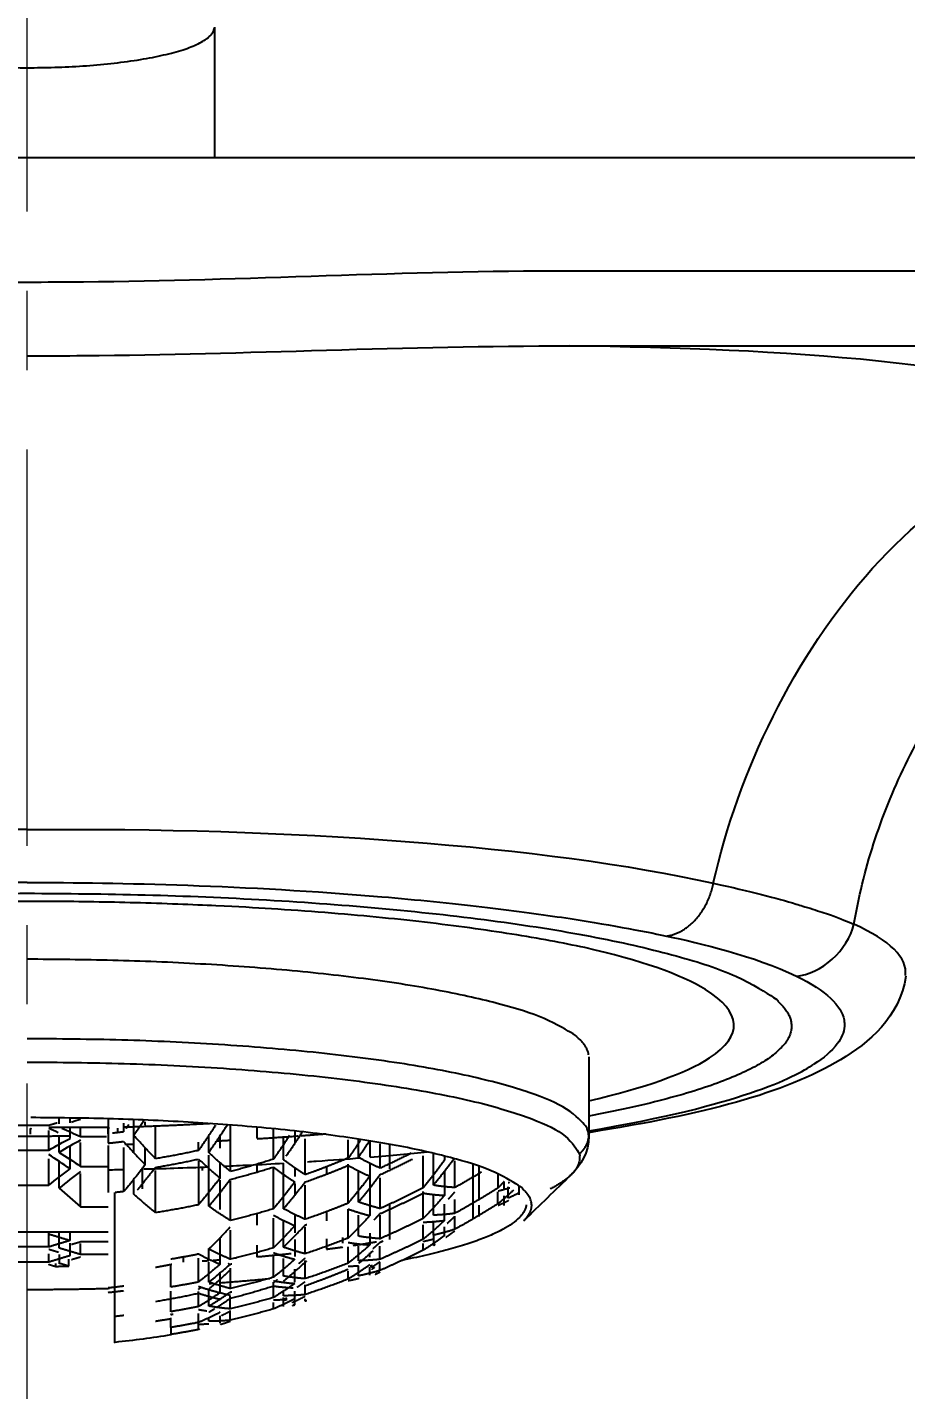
# Model space of a CAD drawing. Header units: millimetres. Extents: x 4812 to 5406, y -1197 to -777.
# Drawn here: x 5130.03 to 5144.12, y -983.25 to -961.43 of the extents above; entities that cross this region are included whole.
import ezdxf

# ---------------------------------------------------------------- set-up
doc = ezdxf.new("R2010")
doc.units = ezdxf.units.MM
doc.header["$LTSCALE"] = 0.1
doc.linetypes.add('CENTERX2', pattern=[101.6, 63.5, -12.7, 12.7, -12.7])
doc.layers.get('0').update_dxf_attribs({"lineweight": 13})
doc.layers.add('CENTER', color=1, linetype='CENTERX2', lineweight=15)
doc.layers.add('DIM', color=3, linetype='Continuous', lineweight=9)
doc.styles.get("Standard").update_dxf_attribs({"font": 'arial.ttf'})
doc.dimstyles.new('사본 ISO-25', dxfattribs={"dimtxt": 5, "dimasz": 5, "dimexe": 1.25, "dimexo": 0.625, "dimgap": 1.2, "dimtad": 1, "dimtih": 1, "dimtoh": 1, "dimdec": 1, "dimdsep": 46, "dimtxsty": 'Standard', "dimcen": 5, "dimclrd": 3, "dimclre": 3, "dimclrt": 4, "dimadec": 0, "dimazin": 0, "dimtfac": 1, "dimtdec": 1, "dimtmove": 0, "dimatfit": 3, "dimfxl": 1.25, "dimarcsym": 0})

# ---------------------------------------------------------------- blocks, each defined once
blk = doc.blocks.new('*D14')
at = {"layer": 'Defpoints', "color": 0, "transparency": 16777216}
for p in [(5130.034, -911.844), (5155.534, -1092.515), (5187.034, -1092.515)]:
    blk.add_point(p, dxfattribs=at)
at = {"layer": 'DIM', "color": 3, "lineweight": -2, "transparency": 16777216}
for p, q in [((5130.659, -911.844), (5188.284, -911.844)), ((5187.034, -916.844), (5187.034, -998.426)), ((5187.034, -1087.515), (5187.034, -1005.932)), ((5156.159, -1092.515), (5188.284, -1092.515))]:
    blk.add_line(p, q, dxfattribs=at)
at = {"layer": 'DIM', "color": 3, "transparency": 16777216}
for points in [[(5186.201, -916.844), (5187.868, -916.844), (5187.034, -911.844)], [(5186.201, -1087.515), (5187.868, -1087.515), (5187.034, -1092.515)]]:
    blk.add_solid(points, dxfattribs=at)
at = {"layer": 'DIM', "color": 4, "transparency": 16777216, "insert": (5187.034, -1002.179), "char_height": 5, "attachment_point": 5}
blk.add_mtext('180.7', dxfattribs=at)

msp = doc.modelspace()

# ---------------------------------------------------------------- linework, layer by layer
at = {"lineweight": -3}
msp.add_line((5139.034, -977.921), (5139.034, -979.194), dxfattribs=at)
for points, weights, knots in [([(5127.035, -961.42), (5127.034, -961.424), (5127.034, -961.428), (5127.034, -962.077), (5130.034, -962.077)], [0.994831143152, 0.997392355574, 1, 0.707106781187, 1], [4.670434, 4.670434, 4.670434, 4.712389, 4.712389, 9.424778, 9.424778, 9.424778]), ([(5138.974, -976.172), (5133.364, -974.969), (5125.253, -975.612), (5117.142, -976.256), (5118.715, -977.781)], [1, 0.79022066898, 1, 0.79022066898, 1], [-50.579642, -50.579642, -50.579642, -35.408213, -35.408213, -20.236785, -20.236785, -20.236785]), ([(5138.889, -979.474), (5139.037, -979.333), (5139.034, -979.19), (5139.008, -977.631), (5130.034, -977.631)], [0.936040298451, 0.963440448444, 1, 0.708146694793, 1], [11.657349, 11.657349, 11.657349, 13.326749, 13.326749, 26.653498, 26.653498, 26.653498]), ([(5130.034, -978.005), (5138.862, -978.005), (5138.888, -979.538), (5138.892, -979.795), (5138.415, -980.038)], [1, 0.708146694769, 1, 0.935342859523, 0.899333986787], [0, 0, 0, 13.881069, 13.881069, 16.956279, 16.956279, 16.956279])]:
    msp.add_rational_spline(points, weights, degree=2, knots=knots, dxfattribs=at)
for points, weights in [([(5130.034, -962.077), (5132.975, -962.077), (5133.034, -961.441)], [1, 0.711219559018, 0.991889946782]), ([(5143.281, -975.798), (5144.325, -969.864), (5149.845, -968.461)], [0.97333884351, 0.819789379077, 0.999999780372]), ([(5140.282, -975.987), (5140.882, -975.901), (5141.031, -975.139)], [1, 0.78998226992, 0.99999996559]), ([(5117.784, -977.429), (5117.784, -975.301), (5130.034, -975.301)], [1.00000000007, 0.707106782607, 1]), ([(5130.034, -975.301), (5142.284, -975.301), (5142.284, -977.429)], [1, 0.707106782185, 0.999999999932]), ([(5139.033, -977.89), (5138.855, -976.358), (5130.034, -976.358)], [0.993007373151, 0.711685927618, 1]), ([(5142.284, -977.429), (5142.284, -978.26), (5139.034, -978.872)], [1.00000000007, 0.860593068167, 0.853891787805]), ([(5138.12, -980.299), (5138.12, -978.905), (5130.093, -978.895)], [1, 0.709654836138, 1]), ([(5130.088, -979.16), (5130.089, -979.042), (5130.09, -979.078)], [0.853558371596, 0.854407469488, 1]), ([(5131.351, -979.062), (5131.343, -979.063), (5131.335, -979.063)], [0.999502773097, 0.999477969505, 0.999453871445]), ([(5131.581, -979.124), (5131.49, -979.135), (5131.399, -979.146)], [1, 0.999961311634, 0.999979837868]), ([(5132.974, -978.991), (5132.291, -979.03), (5131.582, -979.05)], [0.988317274105, 0.991202019026, 0.999837917846]), ([(5131.659, -979.01), (5131.638, -979.041), (5131.618, -979.071)], [0.999851813784, 0.999879807623, 0.999919863135]), ([(5131.744, -979.179), (5131.828, -979.058), (5131.911, -978.933)], [1, 0.999796439364, 0.999788551293]), ([(5133.054, -979.015), (5132.919, -979.223), (5132.781, -979.42)], [0.999863492978, 0.999672685418, 1]), ([(5132.944, -979.453), (5133.095, -979.238), (5133.242, -979.01)], [1, 0.999643096051, 0.999903862272]), ([(5134.183, -979.514), (5134.317, -979.324), (5134.446, -979.122)], [0.999916793627, 0.999673608981, 0.999910660744]), ([(5129.341, -979.187), (5130.034, -979.195), (5130.728, -979.187)], [1, 0.997665329391, 1]), ([(5131.334, -979.153), (5131.334, -979.229), (5131.334, -979.304)], [1, 0.999964407671, 1]), ([(5131.334, -979.304), (5131.457, -979.291), (5131.579, -979.276)], [1, 0.999949412845, 1]), ([(5131.579, -979.276), (5131.75, -979.471), (5131.925, -979.649)], [1, 0.999604512353, 1]), ([(5131.748, -979.324), (5131.674, -979.326), (5131.599, -979.328)], [0.998323683091, 0.999138070653, 1]), ([(5132.09, -979.553), (5131.915, -979.375), (5131.744, -979.179)], [1, 0.999599328249, 1]), ([(5133.291, -979.262), (5133.181, -979.268), (5133.071, -979.274)], [0.986529049917, 0.98700942289, 0.987596837937]), ([(5134.376, -979.193), (5134.05, -979.217), (5133.717, -979.238)], [0.984403515717, 0.984228758913, 0.985064029165]), ([(5134.237, -979.183), (5134.11, -979.376), (5133.981, -979.56)], [0.999841303282, 0.999694978331, 1]), ([(5134.827, -979.158), (5134.626, -979.174), (5134.422, -979.19)], [0.985142142548, 0.984587771021, 0.984433116421]), ([(5135.373, -979.26), (5135.278, -979.404), (5135.181, -979.543)], [0.999791204299, 0.999766681415, 1]), ([(5135.344, -979.532), (5135.435, -979.401), (5135.525, -979.265)], [1, 0.99977808539, 0.999788288303]), ([(5132.088, -979.692), (5132.436, -979.635), (5132.781, -979.559)], [1, 0.999608585824, 1]), ([(5132.781, -979.42), (5132.437, -979.496), (5132.09, -979.553)], [1, 0.999603876626, 1]), ([(5132.781, -979.559), (5132.952, -979.72), (5133.125, -979.863)], [1, 0.999613673626, 1]), ([(5133.29, -979.759), (5133.115, -979.615), (5132.944, -979.453)], [1, 0.999607092392, 1]), ([(5133.981, -979.56), (5133.638, -979.669), (5133.29, -979.759)], [1, 0.999607176833, 1]), ([(5135.181, -979.543), (5134.839, -979.686), (5134.49, -979.81)], [1, 0.99960034246, 1]), ([(5135.69, -979.705), (5135.516, -979.628), (5135.344, -979.532)], [1, 0.999591760992, 1]), ([(5135.688, -979.811), (5135.952, -979.691), (5136.21, -979.559)], [1, 0.999689336761, 0.999846366316]), ([(5136.19, -979.463), (5135.942, -979.59), (5135.69, -979.705)], [0.999831692402, 0.999699089478, 1]), ([(5136.544, -979.978), (5136.711, -979.772), (5136.875, -979.55)], [1, 0.999600656272, 0.999968231163]), ([(5131.925, -979.649), (5131.755, -979.873), (5131.581, -980.08)], [1, 0.999624238664, 1]), ([(5131.803, -980.051), (5131.947, -979.877), (5132.088, -979.692)], [1, 0.999742621181, 1]), ([(5133.288, -979.885), (5133.636, -979.796), (5133.979, -979.688)], [1, 0.999613041219, 1]), ([(5133.979, -979.688), (5134.151, -979.816), (5134.325, -979.925)], [1, 0.999611025134, 1]), ([(5134.49, -979.81), (5134.316, -979.7), (5134.144, -979.571)], [1, 0.999604696879, 1]), ([(5134.488, -979.926), (5134.837, -979.803), (5135.179, -979.66)], [1, 0.999605677863, 1]), ([(5135.179, -979.66), (5135.352, -979.756), (5135.525, -979.833)], [1, 0.999599185889, 1]), ([(5136.725, -979.577), (5136.556, -979.808), (5136.381, -980.021)], [1, 0.999588444505, 1]), ([(5137.315, -979.767), (5137.105, -979.895), (5136.89, -980.015)], [0.999798463987, 0.999740461047, 1]), ([(5131.334, -979.988), (5131.334, -980.042), (5131.334, -980.096)], [1, 0.999012562248, 0.998074715301]), ([(5133.125, -979.863), (5132.955, -980.086), (5132.781, -980.291)], [1, 0.999629726649, 1]), ([(5132.944, -980.313), (5133.118, -980.107), (5133.288, -979.885)], [1, 0.999629947972, 1]), ([(5134.325, -979.925), (5134.155, -980.148), (5133.981, -980.355)], [1, 0.999626207321, 1]), ([(5134.144, -980.355), (5134.318, -980.149), (5134.488, -979.926)], [1, 0.999625176589, 1]), ([(5135.525, -979.833), (5135.355, -980.059), (5135.181, -980.267)], [1, 0.999613149831, 1]), ([(5135.344, -980.247), (5135.518, -980.038), (5135.688, -979.811)], [1, 0.999610690612, 1]), ([(5136.89, -980.015), (5136.717, -980.006), (5136.544, -979.978)], [1, 0.999592645191, 1]), ([(5137.676, -979.92), (5137.629, -979.971), (5137.581, -980.021)], [0.999834210157, 0.99988431999, 1]), ([(5137.766, -979.936), (5137.755, -979.939), (5137.744, -979.942)], [0.999955599294, 0.999975913917, 1]), ([(5131.434, -980.096), (5131.434, -982.496), (5131.434, -982.496)], [1, 0.938671431118, 0.963835844061]), ([(5131.581, -980.08), (5131.513, -980.088), (5131.444, -980.095)], [1, 0.999985734099, 1]), ([(5132.088, -980.418), (5131.915, -980.279), (5131.744, -980.121)], [1, 0.999639696593, 1]), ([(5135.688, -980.433), (5136.038, -980.278), (5136.379, -980.104)], [1, 0.999612775089, 1]), ([(5136.381, -980.021), (5136.04, -980.196), (5135.69, -980.352)], [1, 0.999609823334, 1]), ([(5136.379, -980.104), (5136.553, -980.132), (5136.725, -980.141)], [1, 0.999599946328, 1]), ([(5136.725, -980.141), (5136.555, -980.335), (5136.381, -980.511)], [1, 0.999607485532, 1]), ([(5136.788, -980.198), (5136.838, -980.143), (5136.888, -980.086)], [0.999835825802, 0.999884087712, 1]), ([(5137.581, -980.021), (5137.241, -980.235), (5136.89, -980.429)], [1, 0.99958806286, 1]), ([(5137.829, -980.056), (5137.705, -980.172), (5137.579, -980.277)], [0.999825108217, 0.999688292815, 1]), ([(5137.581, -980.069), (5137.674, -980.046), (5137.767, -980.018)], [1, 0.999767334245, 0.999785168036]), ([(5137.581, -980.3), (5137.667, -980.262), (5137.752, -980.219)], [1, 0.999791970708, 0.999795991626]), ([(5137.9, -980.11), (5137.822, -980.149), (5137.744, -980.185)], [0.999928691477, 0.999874048701, 1]), ([(5132.781, -980.291), (5132.436, -980.364), (5132.088, -980.418)], [1, 0.999638976711, 1]), ([(5133.29, -980.545), (5133.116, -980.438), (5132.944, -980.313)], [1, 0.999642092213, 1]), ([(5133.981, -980.355), (5133.638, -980.459), (5133.29, -980.545)], [1, 0.999640345396, 1]), ([(5134.49, -980.524), (5134.316, -980.449), (5134.144, -980.355)], [1, 0.999635793805, 1]), ([(5135.181, -980.267), (5134.839, -980.405), (5134.49, -980.524)], [1, 0.999630187103, 1]), ([(5135.179, -980.359), (5135.352, -980.421), (5135.525, -980.464)], [1, 0.999625920359, 1]), ([(5135.69, -980.352), (5135.517, -980.308), (5135.344, -980.247)], [1, 0.999620154217, 1]), ([(5135.598, -980.531), (5135.643, -980.483), (5135.688, -980.433)], [0.999856956244, 0.999902864852, 1]), ([(5138.033, -980.29), (5137.979, -980.8), (5136.035, -981.183)], [0.992490939344, 0.864364613385, 0.854394650133]), ([(5136.89, -980.429), (5136.718, -980.453), (5136.544, -980.457)], [1, 0.999606195705, 1]), ([(5137.579, -980.277), (5137.24, -980.491), (5136.888, -980.684)], [1, 0.999588946238, 1]), ([(5137.993, -980.547), (5138.12, -980.424), (5138.12, -980.299)], [1, 0.996075210346, 1]), ([(5132.944, -980.999), (5133.118, -980.831), (5133.288, -980.646)], [1, 0.999656849896, 1]), ([(5133.979, -980.457), (5134.152, -980.55), (5134.325, -980.625)], [1, 0.999640553621, 1]), ([(5134.325, -980.625), (5134.155, -980.811), (5133.981, -980.98)], [1, 0.99965022819, 1]), ([(5134.144, -980.971), (5134.318, -980.802), (5134.488, -980.615)], [1, 0.99964873356, 1]), ([(5134.488, -980.615), (5134.503, -980.61), (5134.518, -980.605)], [1, 0.999984522014, 0.999970351271]), ([(5135.525, -980.464), (5135.355, -980.653), (5135.181, -980.825)], [1, 0.999634473042, 1]), ([(5136.381, -980.511), (5136.04, -980.682), (5135.69, -980.835)], [1, 0.999624949871, 1]), ([(5136.725, -980.542), (5136.554, -980.702), (5136.379, -980.843)], [1, 0.999614386943, 1]), ([(5136.381, -980.569), (5136.554, -980.565), (5136.725, -980.542)], [1, 0.999613250187, 1]), ([(5136.767, -980.588), (5136.828, -980.533), (5136.89, -980.476)], [0.999820286297, 0.999860018139, 1]), ([(5135.181, -980.825), (5134.839, -980.959), (5134.49, -981.076)], [1, 0.999647922741, 1]), ([(5135.69, -980.835), (5135.517, -980.824), (5135.344, -980.794)], [1, 0.999636364728, 1]), ([(5136.379, -980.843), (5136.038, -981.013), (5135.688, -981.165)], [1, 0.999630220396, 1]), ([(5135.69, -980.892), (5135.715, -980.881), (5135.739, -980.871)], [1, 0.999973508893, 0.999950773571]), ([(5136.725, -980.785), (5136.553, -980.912), (5136.379, -981.021)], [1, 0.999612303816, 1]), ([(5136.381, -980.878), (5136.47, -980.859), (5136.559, -980.835)], [1, 0.999801752593, 0.999807845926]), ([(5136.888, -980.684), (5136.717, -980.741), (5136.544, -980.778)], [1, 0.999610091621, 1]), ([(5136.744, -980.812), (5136.817, -980.761), (5136.89, -980.707)], [0.999807752256, 0.999833370978, 1]), ([(5132.334, -981.159), (5132.557, -981.122), (5132.779, -981.077)], [1, 0.99986235407, 1]), ([(5132.779, -981.077), (5132.952, -981.169), (5133.125, -981.243)], [1, 0.999667165035, 1]), ([(5133.29, -981.165), (5133.116, -981.091), (5132.944, -980.999)], [1, 0.999664108429, 1]), ([(5133.981, -980.98), (5133.638, -981.082), (5133.29, -981.165)], [1, 0.999660960374, 1]), ([(5133.717, -981.124), (5133.997, -981.099), (5134.265, -981.07)], [1, 0.999220613424, 1]), ([(5133.979, -981.059), (5134.152, -981.12), (5134.325, -981.164)], [1, 0.999658412528, 1]), ([(5134.49, -981.076), (5134.317, -981.032), (5134.144, -980.971)], [1, 0.99965468963, 1]), ([(5134.832, -981.002), (5134.964, -980.985), (5135.093, -980.967)], [1, 0.999785032781, 1]), ([(5135.179, -980.894), (5135.353, -980.923), (5135.525, -980.934)], [1, 0.999641035724, 1]), ([(5135.525, -980.934), (5135.354, -981.09), (5135.181, -981.227)], [1, 0.999645471352, 1]), ([(5135.261, -980.942), (5135.453, -980.914), (5135.635, -980.883)], [1, 0.999196347937, 0.999401004744]), ([(5135.575, -981.03), (5135.461, -981.137), (5135.344, -981.234)], [0.999811973943, 0.999716283564, 1]), ([(5135.576, -980.993), (5135.633, -980.944), (5135.69, -980.892)], [0.999841515641, 0.999881837424, 1]), ([(5136.379, -981.021), (5136.038, -981.191), (5135.688, -981.344)], [1, 0.999626343299, 1]), ([(5136.544, -980.944), (5136.558, -980.935), (5136.572, -980.926)], [1, 0.999968000406, 0.999941201234]), ([(5130.486, -981.278), (5130.593, -981.277), (5130.701, -981.275)], [1, 0.999909877334, 1]), ([(5132.352, -981.248), (5132.22, -981.274), (5132.088, -981.297)], [0.999908147397, 0.999889582712, 1]), ([(5132.334, -981.61), (5132.334, -981.447), (5132.334, -981.252)], [1, 0.999208421553, 0.999702256778]), ([(5133.125, -981.243), (5132.954, -981.394), (5132.781, -981.529)], [1, 0.999674065822, 1]), ([(5132.84, -981.192), (5132.892, -981.188), (5132.944, -981.185)], [1, 0.999932572618, 0.999912766441]), ([(5132.944, -981.529), (5133.117, -981.395), (5133.288, -981.243)], [1, 0.999673213524, 1]), ([(5133.012, -981.18), (5133.072, -981.176), (5133.131, -981.172)], [0.999907414498, 0.999921126954, 1]), ([(5133.257, -981.234), (5133.274, -981.242), (5133.29, -981.249)], [0.999969733503, 0.99998097787, 1]), ([(5133.288, -981.243), (5133.302, -981.24), (5133.316, -981.236)], [1, 0.999986314323, 0.999973740783]), ([(5134.325, -981.164), (5134.154, -981.316), (5133.981, -981.452)], [1, 0.99966406963, 1]), ([(5134.488, -981.209), (5134.319, -981.373), (5134.144, -981.516)], [1, 0.999587297007, 1]), ([(5134.386, -981.234), (5134.437, -981.19), (5134.488, -981.144)], [0.999858350048, 0.999898954607, 1]), ([(5134.51, -981.201), (5134.499, -981.205), (5134.488, -981.209)], [0.99997718395, 0.999988174867, 1]), ([(5135.181, -981.227), (5134.839, -981.36), (5134.49, -981.475)], [1, 0.999656450794, 1]), ([(5135.525, -981.252), (5135.353, -981.376), (5135.179, -981.482)], [1, 0.999646969991, 1]), ([(5135.181, -981.274), (5135.264, -981.273), (5135.346, -981.268)], [1, 0.999831480385, 0.999824243863]), ([(5135.688, -981.165), (5135.517, -981.185), (5135.344, -981.187)], [1, 0.999643982846, 1]), ([(5135.566, -981.268), (5135.547, -981.271), (5135.529, -981.274)], [0.853655900934, 0.853685842963, 0.853724530698]), ([(5135.554, -981.294), (5135.622, -981.248), (5135.69, -981.2)], [0.999829557908, 0.999859377795, 1]), ([(5135.599, -981.298), (5135.578, -981.313), (5135.556, -981.328)], [0.999850029128, 0.999826294125, 0.999815166601]), ([(5132.781, -981.529), (5132.558, -981.573), (5132.334, -981.61)], [1, 0.999861509355, 1]), ([(5133.288, -981.334), (5133.119, -981.498), (5132.944, -981.641)], [1, 0.999587545473, 1]), ([(5133.29, -981.634), (5133.117, -981.59), (5132.944, -981.529)], [1, 0.999676850849, 1]), ([(5133.922, -981.478), (5133.534, -981.516), (5133.125, -981.545)], [0.870261033548, 0.877060252449, 0.886626431225]), ([(5133.981, -981.452), (5133.638, -981.552), (5133.29, -981.634)], [1, 0.999672438638, 1]), ([(5133.981, -981.54), (5134.011, -981.515), (5134.042, -981.489)], [1, 0.999927714488, 0.999880777421]), ([(5133.981, -981.509), (5134.153, -981.539), (5134.325, -981.552)], [1, 0.999668290013, 1]), ([(5134.49, -981.475), (5134.317, -981.463), (5134.144, -981.433)], [1, 0.999664480883, 1]), ([(5134.363, -981.609), (5134.427, -981.566), (5134.49, -981.521)], [0.999845019454, 0.999877509481, 1]), ([(5135.179, -981.327), (5134.837, -981.469), (5134.488, -981.592)], [1, 0.999605677863, 1]), ([(5135.179, -981.482), (5134.837, -981.615), (5134.488, -981.73)], [1, 0.999657048854, 1]), ([(5135.181, -981.506), (5135.267, -981.489), (5135.353, -981.468)], [1, 0.999823316607, 0.99982273758]), ([(5135.688, -981.344), (5135.517, -981.396), (5135.344, -981.43)], [1, 0.999642180162, 1]), ([(5135.688, -981.37), (5135.649, -981.39), (5135.609, -981.409)], [1, 0.999936276841, 0.999912093124]), ([(5131.347, -981.635), (5130.695, -981.653), (5130.034, -981.653)], [0.941329716926, 0.96693127811, 1]), ([(5131.334, -981.619), (5131.458, -981.606), (5131.581, -981.59)], [1, 0.999947678051, 1]), ([(5131.579, -981.672), (5131.457, -981.687), (5131.334, -981.7)], [1, 0.999949412845, 1]), ([(5132.781, -981.712), (5132.436, -981.787), (5132.088, -981.844)], [1, 0.999608585824, 1]), ([(5132.334, -982.004), (5132.334, -981.865), (5132.334, -981.677)], [1, 0.999059835697, 1]), ([(5132.779, -981.596), (5132.952, -981.656), (5133.125, -981.7)], [1, 0.999679188045, 1]), ([(5132.781, -981.644), (5132.801, -981.627), (5132.821, -981.61)], [1, 0.999952108272, 0.999915308865]), ([(5133.125, -981.7), (5132.954, -981.82), (5132.781, -981.923)], [1, 0.999682834269, 1]), ([(5133.125, -981.808), (5132.952, -981.77), (5132.781, -981.712)], [1, 0.999613673626, 1]), ([(5132.944, -981.914), (5133.118, -981.81), (5133.29, -981.69)], [1, 0.999680728607, 1]), ([(5133.014, -981.553), (5132.984, -981.555), (5132.953, -981.558)], [0.889299981442, 0.890049973089, 0.890815700151]), ([(5133.126, -981.698), (5133.208, -981.721), (5133.29, -981.739)], [0.999804187796, 0.999814773165, 1]), ([(5133.979, -981.597), (5133.636, -981.705), (5133.288, -981.794)], [1, 0.999613041219, 1]), ([(5133.29, -981.69), (5133.301, -981.687), (5133.313, -981.684)], [1, 0.999989147006, 0.99997901545]), ([(5134.325, -981.552), (5134.153, -981.673), (5133.979, -981.778)], [1, 0.999669005888, 1]), ([(5134.295, -981.626), (5134.136, -981.62), (5133.979, -981.597)], [0.999937393107, 0.999645359179, 1]), ([(5134.488, -981.73), (5134.317, -981.748), (5134.144, -981.748)], [1, 0.999667433297, 1]), ([(5132.781, -981.923), (5132.558, -981.967), (5132.334, -982.004)], [1, 0.999869217127, 1]), ([(5133.288, -981.958), (5133.116, -981.945), (5132.944, -981.914)], [1, 0.999682964965, 1]), ([(5133.036, -981.959), (5132.99, -981.988), (5132.944, -982.014)], [0.999855190144, 0.999901235423, 1]), ([(5133.288, -981.794), (5133.183, -981.868), (5133.076, -981.935)], [1, 0.999771315118, 0.999825275763]), ([(5133.979, -981.778), (5133.636, -981.877), (5133.288, -981.958)], [1, 0.999676451003, 1]), ([(5133.979, -981.96), (5133.636, -982.059), (5133.288, -982.141)], [1, 0.999673486997, 1]), ([(5134.325, -981.795), (5134.153, -981.886), (5133.979, -981.96)], [1, 0.999667467239, 1]), ([(5133.981, -981.813), (5134.065, -981.813), (5134.148, -981.809)], [1, 0.999840081677, 0.999835074329]), ([(5134.191, -981.786), (5134.168, -981.8), (5134.144, -981.814)], [0.999911282731, 0.999948590106, 1]), ([(5134.144, -981.814), (5134.171, -981.812), (5134.198, -981.81)], [1, 0.99994291606, 0.999903726248]), ([(5134.281, -981.857), (5134.386, -981.809), (5134.49, -981.754)], [0.999839311179, 0.999797799422, 1]), ([(5134.288, -981.903), (5134.307, -981.898), (5134.325, -981.893)], [0.999935050391, 0.999963575798, 1]), ([(5134.325, -981.893), (5134.309, -981.899), (5134.293, -981.904)], [1, 0.999987780036, 0.999981440301]), ([(5134.515, -981.829), (5134.502, -981.833), (5134.488, -981.838)], [0.999974123459, 0.999986544867, 1]), ([(5131.444, -982.076), (5131.513, -982.068), (5131.581, -982.06)], [1, 0.999985734099, 1]), ([(5132.088, -982.155), (5132.217, -982.135), (5132.346, -982.113)], [1, 0.999866186656, 0.99983156919]), ([(5132.334, -982.049), (5132.354, -982.046), (5132.373, -982.043)], [1, 0.999988369694, 0.999978742901]), ([(5132.334, -982.257), (5132.334, -982.2), (5132.334, -982.115)], [1, 0.999310726429, 0.999632400351]), ([(5132.779, -982.177), (5132.557, -982.221), (5132.334, -982.257)], [1, 0.99986598997, 1]), ([(5133.125, -982.014), (5132.953, -982.104), (5132.779, -982.177)], [1, 0.999683939849, 1]), ([(5132.781, -981.969), (5132.846, -981.981), (5132.911, -981.99)], [1, 0.999881280111, 0.999851970765]), ([(5133.288, -982.141), (5133.117, -982.158), (5132.944, -982.157)], [1, 0.999681540392, 1]), ([(5133.132, -982.207), (5133.211, -982.183), (5133.29, -982.155)], [0.999839610754, 0.999852264466, 1]), ([(5133.149, -982.064), (5133.22, -982.03), (5133.29, -981.993)], [0.999846689727, 0.999870940704, 1]), ([(5132.779, -982.29), (5132.557, -982.334), (5132.334, -982.37)], [1, 0.999867913277, 1]), ([(5132.796, -982.285), (5132.787, -982.287), (5132.779, -982.29)], [0.999970220363, 0.999984346383, 1]), ([(5132.781, -982.202), (5132.863, -982.202), (5132.945, -982.199)], [1, 0.99984878096, 0.999841759075])]:
    msp.add_rational_spline(points, weights, degree=2, dxfattribs=at)
for points, degree in [([(5133.034, -961.428), (5133.034, -962.124), (5133.034, -962.819), (5133.034, -963.515)], 3), ([(5108.034, -963.515), (5130.034, -963.515), (5152.034, -963.515)], 2), ([(5152.034, -965.333), (5145.377, -965.333), (5138.72, -965.333)], 2), ([(5138.723, -966.532), (5145.379, -966.532), (5152.034, -966.532)], 2), ([(5147.77, -967.61), (5145.416, -966.772), (5142.228, -966.584), (5138.723, -966.532)], 3), ([(5130.034, -974.282), (5125.847, -974.24), (5121.736, -974.54), (5119.038, -975.139)], 3), ([(5130.034, -974.282), (5134.222, -974.24), (5138.333, -974.54), (5141.031, -975.139)], 3), ([(5142.362, -976.628), (5142.755, -976.604), (5143.196, -976.205), (5143.281, -975.798)], 3), ([(5144.111, -976.619), (5144.143, -976.331), (5143.869, -976.057), (5143.281, -975.798)], 3), ([(5140.282, -975.987), (5140.807, -976.098), (5141.694, -976.306), (5142.362, -976.628)], 3), ([(5140.906, -976.845), (5140.514, -976.601), (5139.859, -976.373), (5138.974, -976.172)], 3), ([(5144.115, -976.63), (5144.021, -977.289), (5143.518, -977.7), (5143.072, -977.967)], 3), ([(5143.072, -977.967), (5142.157, -978.517), (5140.884, -978.84), (5139.028, -979.137)], 3), ([(5130.544, -978.994), (5130.544, -978.946), (5130.544, -978.898)], 2), ([(5130.725, -978.977), (5130.725, -978.944), (5130.725, -978.911)], 2), ([(5130.725, -978.918), (5130.725, -978.915), (5130.725, -978.911)], 2), ([(5130.379, -979.022), (5130.034, -979.022), (5129.688, -979.022)], 2), ([(5130.512, -978.982), (5130.446, -979.002), (5130.379, -979.022)], 2), ([(5130.379, -979.047), (5130.857, -979.047), (5131.334, -979.047)], 2), ([(5130.53, -979.137), (5130.48, -979.114), (5130.429, -979.092), (5130.379, -979.071)], 3), ([(5130.381, -979.417), (5130.381, -979.258), (5130.381, -979.099)], 2), ([(5130.587, -979.065), (5130.688, -979.106), (5130.789, -979.152), (5130.89, -979.2)], 3), ([(5130.725, -979.229), (5130.725, -979.138), (5130.725, -979.047)], 2), ([(5130.888, -978.924), (5130.84, -978.939), (5130.792, -978.955), (5130.744, -978.972)], 3), ([(5130.89, -979.2), (5130.89, -979.136), (5130.89, -979.072)], 2), ([(5131.334, -978.913), (5131.334, -979.033), (5131.334, -979.153)], 2), ([(5131.334, -979.153), (5131.334, -979.101), (5131.334, -979.05)], 2), ([(5131.334, -979.05), (5131.334, -979.101), (5131.334, -979.153)], 2), ([(5131.484, -979.136), (5131.484, -979.1), (5131.484, -979.065)], 2), ([(5131.581, -979.124), (5131.581, -979.054), (5131.581, -978.983)], 2), ([(5131.744, -979.179), (5131.744, -979.053), (5131.744, -978.927)], 2), ([(5131.925, -979.016), (5131.925, -978.988), (5131.925, -978.96)], 2), ([(5132.09, -979.553), (5132.09, -979.293), (5132.09, -979.033)], 2), ([(5133.29, -979.759), (5133.29, -979.386), (5133.29, -979.014)], 2), ([(5133.717, -979.057), (5133.717, -979.141), (5133.717, -979.226)], 2), ([(5133.981, -979.56), (5133.981, -979.316), (5133.981, -979.072)], 2), ([(5134.325, -979.109), (5134.325, -979.208), (5134.325, -979.307)], 2), ([(5130.381, -979.417), (5130.495, -979.35), (5130.61, -979.287), (5130.725, -979.229)], 3), ([(5130.544, -979.452), (5130.544, -979.321), (5130.544, -979.189)], 2), ([(5130.89, -979.259), (5130.774, -979.319), (5130.659, -979.383), (5130.544, -979.452)], 3), ([(5130.888, -979.676), (5130.888, -979.485), (5130.888, -979.293)], 2), ([(5130.89, -979.2), (5131.098, -979.2), (5131.305, -979.2)], 2), ([(5131.334, -979.34), (5131.334, -979.664), (5131.334, -979.988)], 2), ([(5131.744, -979.455), (5131.744, -979.317), (5131.744, -979.178)], 2), ([(5132.781, -979.42), (5132.781, -979.354), (5132.781, -979.287)], 2), ([(5132.944, -979.453), (5132.944, -979.318), (5132.944, -979.183)], 2), ([(5133.125, -979.382), (5133.125, -979.276), (5133.125, -979.171)], 2), ([(5134.144, -979.571), (5134.144, -979.39), (5134.144, -979.21)], 2), ([(5134.49, -979.81), (5134.49, -979.522), (5134.49, -979.234)], 2), ([(5135.181, -979.543), (5135.181, -979.397), (5135.181, -979.251)], 2), ([(5135.344, -979.532), (5135.344, -979.386), (5135.344, -979.24)], 2), ([(5135.525, -979.265), (5135.525, -979.397), (5135.525, -979.528)], 2), ([(5135.69, -979.705), (5135.69, -979.511), (5135.69, -979.316)], 2), ([(5135.846, -979.714), (5135.846, -979.518), (5135.846, -979.323)], 2), ([(5139.034, -979.194), (5139.034, -979.455), (5138.909, -979.659), (5138.749, -979.814)], 3), ([(5129.69, -979.417), (5130.035, -979.417), (5130.381, -979.417)], 2), ([(5130.034, -979.426), (5130.034, -979.426), (5130.034, -979.426)], 2), ([(5130.725, -979.717), (5130.61, -979.636), (5130.495, -979.56), (5130.379, -979.488)], 3), ([(5130.381, -979.978), (5130.381, -979.767), (5130.381, -979.555)], 2), ([(5130.544, -979.452), (5130.659, -979.522), (5130.774, -979.597), (5130.888, -979.676)], 3), ([(5130.725, -979.717), (5130.725, -979.539), (5130.725, -979.36)], 2), ([(5131.581, -980.08), (5131.581, -979.726), (5131.581, -979.372)], 2), ([(5131.925, -979.649), (5131.925, -979.515), (5131.925, -979.381)], 2), ([(5132.944, -980.313), (5132.944, -979.904), (5132.944, -979.495)], 2), ([(5135.532, -979.528), (5135.871, -979.5), (5136.173, -979.472), (5136.45, -979.445)], 3), ([(5136.381, -980.021), (5136.381, -979.765), (5136.381, -979.509)], 2), ([(5136.544, -979.978), (5136.544, -979.722), (5136.544, -979.466)], 2), ([(5136.725, -979.511), (5136.725, -979.544), (5136.725, -979.577)], 2), ([(5130.381, -979.978), (5130.495, -979.886), (5130.61, -979.799), (5130.725, -979.717)], 3), ([(5130.544, -980.026), (5130.544, -979.81), (5130.544, -979.593)], 2), ([(5130.89, -979.76), (5130.774, -979.843), (5130.658, -979.932), (5130.544, -980.026)], 3), ([(5130.888, -979.676), (5131.111, -979.676), (5131.334, -979.676)], 2), ([(5131.335, -979.73), (5131.42, -979.729), (5131.505, -979.727), (5131.59, -979.725)], 3), ([(5131.876, -979.713), (5131.876, -979.874), (5131.876, -980.036)], 2), ([(5132.088, -980.418), (5132.088, -980.08), (5132.088, -979.742)], 2), ([(5132.781, -979.589), (5132.781, -979.94), (5132.781, -980.291)], 2), ([(5132.84, -979.688), (5132.84, -979.716), (5132.84, -979.744)], 2), ([(5133.125, -979.863), (5133.125, -979.735), (5133.125, -979.607)], 2), ([(5133.717, -979.648), (5133.717, -979.708), (5133.717, -979.767)], 2), ([(5133.981, -980.355), (5133.981, -980.027), (5133.981, -979.699)], 2), ([(5134.144, -980.355), (5134.144, -979.99), (5134.144, -979.625)], 2), ([(5134.325, -979.701), (5134.325, -979.771), (5134.325, -979.84)], 2), ([(5134.832, -979.683), (5134.832, -979.741), (5134.832, -979.799)], 2), ([(5135.181, -980.267), (5135.181, -979.953), (5135.181, -979.64)], 2), ([(5135.344, -980.247), (5135.344, -979.997), (5135.344, -979.747)], 2), ([(5135.525, -979.628), (5135.525, -979.73), (5135.525, -979.833)], 2), ([(5136.725, -979.749), (5136.725, -979.945), (5136.725, -980.141)], 2), ([(5136.89, -980.015), (5136.89, -979.801), (5136.89, -979.586)], 2), ([(5137.178, -979.63), (5137.178, -980.073), (5137.178, -980.516)], 2), ([(5137.277, -980.207), (5137.277, -979.941), (5137.277, -979.675)], 2), ([(5129.69, -979.978), (5130.035, -979.978), (5130.381, -979.978)], 2), ([(5130.888, -980.326), (5130.888, -980.059), (5130.888, -979.792)], 2), ([(5131.744, -980.121), (5131.744, -980.002), (5131.744, -979.882)], 2), ([(5133.125, -980.366), (5133.125, -980.133), (5133.125, -979.899)], 2), ([(5133.29, -980.545), (5133.29, -980.227), (5133.29, -979.909)], 2), ([(5134.325, -979.948), (5134.325, -980.041), (5134.325, -980.134)], 2), ([(5134.49, -980.524), (5134.49, -980.251), (5134.49, -979.977)], 2), ([(5135.525, -979.833), (5135.525, -980.148), (5135.525, -980.464)], 2), ([(5135.69, -980.352), (5135.69, -980.106), (5135.69, -979.861)], 2), ([(5137.581, -980.021), (5137.581, -979.907), (5137.581, -979.792)], 2), ([(5137.676, -979.92), (5137.676, -979.982), (5137.676, -980.044)], 2), ([(5137.744, -980.185), (5137.744, -980.094), (5137.744, -980.002)], 2), ([(5137.914, -979.988), (5137.914, -980.059), (5137.914, -980.13)], 2), ([(5138.749, -979.814), (5138.497, -980.058), (5138.245, -980.302), (5137.993, -980.547)], 3), ([(5130.544, -980.026), (5130.659, -980.121), (5130.774, -980.221), (5130.888, -980.326)], 3), ([(5136.381, -980.511), (5136.381, -980.296), (5136.381, -980.081)], 2), ([(5136.544, -980.457), (5136.544, -980.292), (5136.544, -980.126)], 2), ([(5136.89, -980.429), (5136.89, -980.318), (5136.89, -980.207)], 2), ([(5137.579, -980.277), (5137.579, -980.182), (5137.579, -980.086)], 2), ([(5137.676, -980.148), (5137.676, -980.225), (5137.676, -980.302)], 2), ([(5130.888, -980.326), (5131.111, -980.326), (5131.334, -980.326)], 2), ([(5133.717, -980.432), (5133.717, -980.526), (5133.717, -980.62)], 2), ([(5134.832, -980.402), (5134.832, -980.476), (5134.832, -980.55)], 2), ([(5135.181, -980.825), (5135.181, -980.594), (5135.181, -980.363)], 2), ([(5135.846, -980.845), (5135.846, -980.563), (5135.846, -980.281)], 2), ([(5136.725, -980.542), (5136.725, -980.411), (5136.725, -980.28)], 2), ([(5137.277, -980.481), (5137.277, -980.388), (5137.277, -980.296)], 2), ([(5133.981, -980.98), (5133.981, -980.744), (5133.981, -980.507)], 2), ([(5134.144, -980.971), (5134.144, -980.755), (5134.144, -980.538)], 2), ([(5134.325, -980.454), (5134.325, -980.54), (5134.325, -980.625)], 2), ([(5134.325, -980.62), (5134.325, -980.68), (5134.325, -980.739)], 2), ([(5134.49, -981.076), (5134.49, -980.863), (5134.49, -980.65)], 2), ([(5135.344, -980.794), (5135.344, -980.625), (5135.344, -980.456)], 2), ([(5135.69, -980.835), (5135.69, -980.646), (5135.69, -980.458)], 2), ([(5136.379, -980.843), (5136.379, -980.729), (5136.379, -980.615)], 2), ([(5136.544, -980.778), (5136.544, -980.67), (5136.544, -980.561)], 2), ([(5136.725, -980.785), (5136.725, -980.714), (5136.725, -980.644)], 2), ([(5136.888, -980.684), (5136.888, -980.578), (5136.888, -980.472)], 2), ([(5131.334, -980.732), (5130.034, -980.732), (5128.734, -980.732)], 2), ([(5130.379, -980.759), (5130.552, -980.811), (5130.725, -980.863)], 2), ([(5130.381, -980.967), (5130.381, -980.849), (5130.381, -980.732)], 2), ([(5130.725, -980.863), (5130.553, -980.915), (5130.381, -980.967)], 2), ([(5130.544, -980.985), (5130.544, -980.849), (5130.544, -980.713)], 2), ([(5130.725, -980.863), (5130.725, -980.797), (5130.725, -980.732)], 2), ([(5133.125, -981.243), (5133.125, -981.03), (5133.125, -980.818)], 2), ([(5133.29, -981.165), (5133.29, -980.933), (5133.29, -980.7)], 2), ([(5134.325, -980.85), (5134.325, -980.984), (5134.325, -981.118)], 2), ([(5134.832, -980.835), (5134.832, -980.918), (5134.832, -981.002)], 2), ([(5135.093, -980.906), (5135.093, -980.86), (5135.093, -980.814)], 2), ([(5135.525, -980.748), (5135.525, -980.841), (5135.525, -980.934)], 2), ([(5136.544, -980.757), (5136.544, -980.85), (5136.544, -980.944)], 2), ([(5130.381, -980.967), (5130.035, -980.967), (5129.69, -980.967)], 2), ([(5130.379, -981.002), (5130.458, -981.026), (5130.536, -981.049)], 2), ([(5130.381, -981.21), (5130.381, -981.144), (5130.381, -981.079)], 2), ([(5130.888, -981.088), (5130.716, -981.036), (5130.544, -980.985)], 2), ([(5130.544, -981.09), (5130.544, -981.159), (5130.544, -981.228)], 2), ([(5130.725, -981.106), (5130.725, -981.007), (5130.725, -980.907)], 2), ([(5130.744, -980.925), (5130.817, -980.903), (5130.89, -980.881)], 2), ([(5130.888, -981.088), (5130.888, -981.001), (5130.888, -980.914)], 2), ([(5131.334, -981.088), (5131.111, -981.088), (5130.888, -981.088)], 2), ([(5130.89, -980.881), (5131.112, -980.881), (5131.334, -980.881)], 2), ([(5132.944, -981.185), (5132.944, -981.087), (5132.944, -980.99)], 2), ([(5133.717, -980.941), (5133.717, -981.032), (5133.717, -981.124)], 2), ([(5135.181, -981.227), (5135.181, -981.097), (5135.181, -980.967)], 2), ([(5135.344, -981.187), (5135.344, -981.07), (5135.344, -980.953)], 2), ([(5135.525, -981.133), (5135.525, -981.096), (5135.525, -981.059)], 2), ([(5135.688, -981.165), (5135.688, -981.061), (5135.688, -980.957)], 2), ([(5136.379, -981.021), (5136.379, -980.966), (5136.379, -980.911)], 2), ([(5130.381, -981.21), (5130.035, -981.21), (5129.69, -981.21)], 2), ([(5130.379, -981.245), (5130.433, -981.262), (5130.486, -981.278)], 2), ([(5130.725, -981.106), (5130.553, -981.158), (5130.381, -981.21)], 2), ([(5130.486, -981.233), (5130.486, -981.255), (5130.486, -981.278)], 2), ([(5130.701, -981.275), (5130.622, -981.251), (5130.544, -981.228)], 2), ([(5130.701, -981.275), (5130.701, -981.22), (5130.701, -981.165)], 2), ([(5130.744, -981.168), (5130.817, -981.146), (5130.89, -981.124)], 2), ([(5132.539, -981.21), (5132.539, -981.173), (5132.539, -981.137)], 2), ([(5132.781, -981.529), (5132.781, -981.337), (5132.781, -981.145)], 2), ([(5132.944, -981.529), (5132.944, -981.371), (5132.944, -981.212)], 2), ([(5133.29, -981.634), (5133.29, -981.471), (5133.29, -981.308)], 2), ([(5133.981, -981.452), (5133.981, -981.274), (5133.981, -981.097)], 2), ([(5134.144, -981.433), (5134.144, -981.293), (5134.144, -981.153)], 2), ([(5134.49, -981.475), (5134.49, -981.33), (5134.49, -981.184)], 2), ([(5135.344, -981.43), (5135.344, -981.349), (5135.344, -981.268)], 2), ([(5135.525, -981.42), (5135.525, -981.356), (5135.525, -981.292)], 2), ([(5135.688, -981.344), (5135.688, -981.276), (5135.688, -981.209)], 2), ([(5133.125, -981.7), (5133.125, -981.535), (5133.125, -981.37)], 2), ([(5134.325, -981.531), (5134.325, -981.428), (5134.325, -981.325)], 2), ([(5135.179, -981.471), (5135.179, -981.413), (5135.179, -981.356)], 2), ([(5132.781, -981.923), (5132.781, -981.802), (5132.781, -981.68)], 2), ([(5132.944, -981.914), (5132.944, -981.782), (5132.944, -981.65)], 2), ([(5133.979, -981.778), (5133.979, -981.655), (5133.979, -981.533)], 2), ([(5134.144, -981.748), (5134.144, -981.711), (5134.144, -981.675)], 2), ([(5134.325, -981.795), (5134.325, -981.736), (5134.325, -981.676)], 2), ([(5134.488, -981.73), (5134.488, -981.652), (5134.488, -981.574)], 2), ([(5133.288, -981.958), (5133.288, -981.858), (5133.288, -981.758)], 2), ([(5133.979, -981.96), (5133.979, -981.907), (5133.979, -981.855)], 2), ([(5134.144, -981.919), (5134.144, -981.849), (5134.144, -981.778)], 2), ([(5134.325, -981.893), (5134.325, -981.842), (5134.325, -981.791)], 2), ([(5134.488, -981.838), (5134.488, -981.817), (5134.488, -981.796)], 2), ([(5132.334, -982.039), (5132.334, -982.044), (5132.334, -982.049)], 2), ([(5132.779, -982.177), (5132.779, -982.105), (5132.779, -982.033)], 2), ([(5132.944, -982.157), (5132.944, -982.13), (5132.944, -982.104)], 2), ([(5133.125, -982.186), (5133.125, -982.128), (5133.125, -982.07)], 2), ([(5133.288, -982.141), (5133.288, -982.062), (5133.288, -981.983)], 2), ([(5132.334, -982.377), (5132.039, -982.426), (5131.742, -982.465), (5131.444, -982.495)], 3), ([(5132.334, -982.264), (5132.334, -982.317), (5132.334, -982.37)], 2), ([(5132.779, -982.29), (5132.779, -982.242), (5132.779, -982.195)], 2)]:
    msp.add_open_spline(points, degree=degree, dxfattribs=at)
for points, knots in [([(5130.034, -965.515), (5129.734, -965.515), (5129.434, -965.513), (5129.134, -965.511), (5126.538, -965.486), (5123.945, -965.332), (5121.349, -965.333)], [-8.68974, -8.68974, -8.68974, -8.68974, -7.789044, -7.789044, -7.789044, 0, 0, 0, 0]), ([(5138.72, -965.333), (5136.124, -965.332), (5133.53, -965.486), (5130.935, -965.511), (5130.635, -965.513), (5130.335, -965.515), (5130.034, -965.515)], [-8.689741, -8.689741, -8.689741, -8.689741, -0.900697, -0.900697, -0.900697, 0, 0, 0, 0]), ([(5130.034, -966.692), (5130.338, -966.692), (5130.642, -966.691), (5130.946, -966.688), (5133.538, -966.667), (5136.129, -966.529), (5138.719, -966.532)], [-8.695758, -8.695758, -8.695758, -8.695758, -7.78411, -7.78411, -7.78411, -0.003864, -0.003864, -0.003864, -0.003864]), ([(5141.031, -975.139), (5141.43, -973.36), (5142.333, -971.482), (5144.837, -968.707), (5146.386, -967.86), (5147.77, -967.61)], [-11.774552, -11.774552, -11.774552, -11.774552, -5.887276, -5.887276, 0, 0, 0, 0]), ([(5130.034, -975.129), (5128.544, -975.129), (5126.554, -975.171), (5123.797, -975.404), (5123.227, -975.462), (5122.27, -975.574), (5121.846, -975.631), (5120.726, -975.798), (5120.184, -975.903), (5119.787, -975.987)], [0, 0, 0, 0, 5.912181, 5.912181, 7.390226, 7.390226, 8.868271, 8.868271, 11.824361, 11.824361, 11.824361, 11.824361]), ([(5130.034, -975.129), (5131.525, -975.129), (5133.515, -975.171), (5136.272, -975.404), (5136.842, -975.462), (5137.799, -975.574), (5138.223, -975.631), (5139.343, -975.798), (5139.885, -975.903), (5140.282, -975.987)], [-11.824361, -11.824361, -11.824361, -11.824361, -5.912181, -5.912181, -4.434136, -4.434136, -2.95609, -2.95609, 0, 0, 0, 0]), ([(5141.031, -975.139), (5141.629, -975.272), (5142.052, -975.381), (5142.397, -975.485), (5142.433, -975.496), (5142.503, -975.517), (5142.574, -975.539), (5142.732, -975.589), (5142.825, -975.62), (5143.07, -975.707), (5143.19, -975.758), (5143.281, -975.798)], [0, 0, 0, 0, 2.299398, 2.299398, 2.586823, 2.586823, 2.874248, 2.874248, 3.449097, 3.449097, 4.598796, 4.598796, 4.598796, 4.598796]), ([(5142.362, -976.628), (5142.845, -976.864), (5143.085, -977.104), (5143.132, -977.359), (5143.134, -977.399), (5143.132, -977.432)], [-8.287392, -8.287392, -8.287392, -8.287392, -4.143696, -4.143696, -3.625734, -3.625734, -3.625734, -3.625734]), ([(5139.034, -978.626), (5139.919, -978.42), (5140.587, -978.187), (5141.52, -977.582), (5141.478, -977.201), (5140.906, -976.845)], [1.954978, 1.954978, 1.954978, 1.954978, 6.446535, 6.446535, 12.89307, 12.89307, 12.89307, 12.89307]), ([(5143.132, -977.432), (5143.126, -977.53), (5143.085, -977.625), (5142.929, -977.833), (5142.796, -977.943), (5142.642, -978.041)], [-3.625671, -3.625671, -3.625671, -3.625671, -2.071848, -2.071848, 0, 0, 0, 0]), ([(5139.034, -979.107), (5140.272, -978.9), (5141.08, -978.684), (5142.2, -978.306), (5142.476, -978.148), (5142.642, -978.041)], [0.341441, 0.341441, 0.341441, 0.341441, 3.874837, 3.874837, 7.749674, 7.749674, 7.749674, 7.749674]), ([(5134.527, -979.601), (5134.569, -979.598), (5134.615, -979.595), (5134.921, -979.575), (5135.157, -979.558), (5135.378, -979.54)], [4.5940671, 4.5940671, 4.5940671, 4.5940671, 4.7309675, 4.7309675, 5.4131343, 5.4131343, 5.4131343, 5.4131343]), ([(5131.902, -979.718), (5132.062, -979.714), (5132.223, -979.709), (5132.575, -979.698), (5132.761, -979.691), (5132.944, -979.684)], [1.9091232, 1.9091232, 1.9091232, 1.9091232, 2.3654838, 2.3654838, 2.8996729, 2.8996729, 2.8996729, 2.8996729]), ([(5133.18, -979.674), (5133.319, -979.668), (5133.455, -979.661), (5133.779, -979.645), (5133.964, -979.635), (5134.144, -979.625)], [3.133315, 3.133315, 3.133315, 3.133315, 3.548226, 3.548226, 4.138879, 4.138879, 4.138879, 4.138879])]:
    msp.add_open_spline(points, degree=3, knots=knots, dxfattribs=at)
at = {"layer": 'CENTER'}
msp.add_lwpolyline([(5130.034, -1106.62), (5130.034, -896.343)], dxfattribs=at)

# ---------------------------------------------------------------- dimensions: what is measured, and where the dimension line sits
at = {"layer": 'DIM'}
dim = msp.add_linear_dim(base=(5187.034, -1092.515), p1=(5130.034, -911.844), p2=(5155.534, -1092.515), angle=90, dimstyle='사본 ISO-25', dxfattribs=at)
dim.commit()
dim.dimension.update_dxf_attribs({"geometry": '*D14', "text_midpoint": (5187.034, -1002.179)})

doc.saveas('drawing.dxf')
